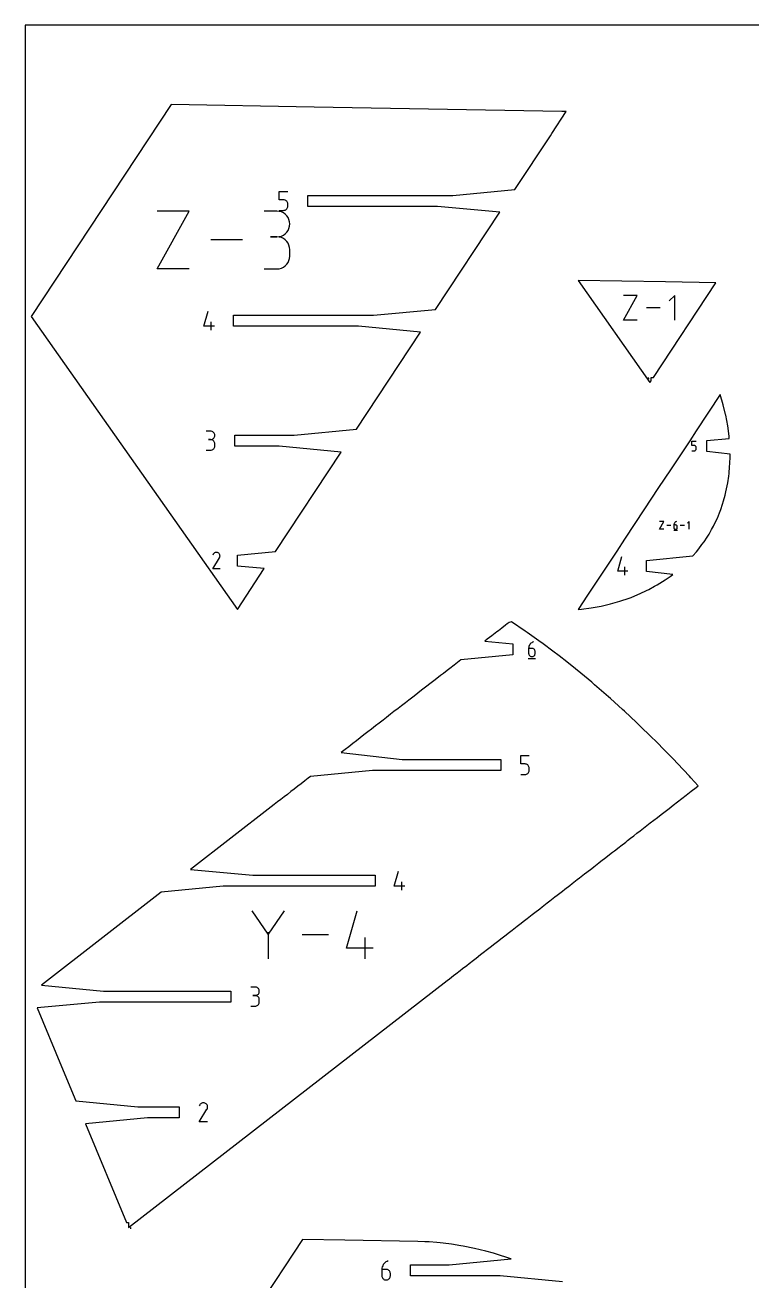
# Model space of a CAD drawing. Extents: x 0 to 38, y 0 to 26.
# Drawn here: x 0 to 7.63, y 12.81 to 26 of the extents above; entities that cross this region are included whole.
import ezdxf

# ---------------------------------------------------------------- set-up
doc = ezdxf.new("R2010")
doc.units = 0

msp = doc.modelspace()

# ---------------------------------------------------------------- linework, layer by layer
at = {"layer": 'annotation', "color": 1}
for p, q in [((2.668751, 24.164919), (2.668751, 24.253982)), ((2.668751, 24.253982), (2.757576, 24.253982)), ((2.713163, 24.164919), (2.668751, 24.164919)), ((2.721138, 24.164206), (2.713163, 24.164919)), ((2.728647, 24.162151), (2.721138, 24.164206)), ((2.735564, 24.158876), (2.728647, 24.162151)), ((2.741764, 24.154506), (2.735564, 24.158876)), ((2.74712, 24.149165), (2.741764, 24.154506)), ((2.751505, 24.142977), (2.74712, 24.149165)), ((2.754793, 24.136065), (2.751505, 24.142977)), ((1.384946, 23.439599), (1.721948, 24.046538)), ((1.721948, 24.046538), (1.384946, 24.046538)), ((2.643794, 24.045833), (2.509016, 24.045833)), ((2.668034, 24.043658), (2.643794, 24.045833)), ((2.690843, 24.037387), (2.668034, 24.043658)), ((2.668751, 24.053982), (2.713163, 24.053982)), ((2.711842, 24.027409), (2.690843, 24.037387)), ((2.730651, 24.014106), (2.711842, 24.027409)), ((2.713163, 24.053982), (2.721134, 24.054699)), ((2.713163, 24.053982), (2.713163, 24.053982)), ((2.721134, 24.054699), (2.728642, 24.056765)), ((2.728642, 24.056765), (2.735559, 24.060055)), ((2.746891, 23.997867), (2.730651, 24.014106)), ((2.735559, 24.060055), (2.741759, 24.064443)), ((2.741759, 24.064443), (2.747115, 24.069803)), ((2.747115, 24.069803), (2.751502, 24.076009)), ((2.751502, 24.076009), (2.754792, 24.082935)), ((2.754792, 24.082935), (2.756859, 24.090456)), ((2.756859, 24.128555), (2.754793, 24.136065)), ((2.757576, 24.12057), (2.756859, 24.128555)), ((2.756859, 24.090456), (2.757576, 24.098445)), ((2.757576, 24.098445), (2.757576, 24.12057)), ((2.757576, 24.12057), (2.757576, 24.12057)), ((2.760182, 23.979075), (2.746891, 23.997867)), ((2.770146, 23.958118), (2.760182, 23.979075)), ((2.776402, 23.935379), (2.770146, 23.958118)), ((2.770146, 23.864172), (2.776402, 23.886999)), ((2.778572, 23.911246), (2.776402, 23.935379)), ((2.776402, 23.886999), (2.778572, 23.911246)), ((2.778572, 23.911246), (2.778572, 23.911246)), ((2.281471, 23.743068), (1.949607, 23.743068)), ((2.643794, 23.776278), (2.57631, 23.776278)), ((2.57631, 23.776278), (2.643794, 23.776278)), ((2.643794, 23.776278), (2.668034, 23.778454)), ((2.668034, 23.774102), (2.643794, 23.776278)), ((2.643794, 23.776278), (2.643794, 23.776278)), ((2.668034, 23.778454), (2.690843, 23.784728)), ((2.690843, 23.767832), (2.668034, 23.774102)), ((2.690843, 23.784728), (2.711842, 23.794716)), ((2.711842, 23.757853), (2.690843, 23.767832)), ((2.711842, 23.794716), (2.730651, 23.808038)), ((2.730651, 23.744551), (2.711842, 23.757853)), ((2.730651, 23.808038), (2.746891, 23.824309)), ((2.746891, 23.728311), (2.730651, 23.744551)), ((2.746891, 23.824309), (2.760182, 23.843148)), ((2.760182, 23.843148), (2.770146, 23.864172)), ((2.760182, 23.709519), (2.746891, 23.728311)), ((2.770146, 23.688562), (2.760182, 23.709519)), ((2.776402, 23.665823), (2.770146, 23.688562)), ((2.778572, 23.64169), (2.776402, 23.665823)), ((2.778572, 23.574206), (2.778572, 23.64169)), ((2.778572, 23.64169), (2.778572, 23.64169)), ((2.730651, 23.471333), (2.746891, 23.487569)), ((2.746891, 23.487569), (2.760182, 23.506359)), ((2.760182, 23.506359), (2.770146, 23.527319)), ((2.770146, 23.527319), (2.776402, 23.550062)), ((2.776402, 23.550062), (2.778572, 23.574206)), ((1.721948, 23.439599), (1.384946, 23.439599)), ((2.509016, 23.439618), (2.643794, 23.439618)), ((2.643794, 23.439618), (2.668034, 23.441793)), ((2.643794, 23.439618), (2.643794, 23.439618)), ((2.668034, 23.441793), (2.690843, 23.44806)), ((2.690843, 23.44806), (2.711842, 23.458035)), ((2.711842, 23.458035), (2.730651, 23.471333)), ((6.281853, 22.900636), (6.426246, 23.160687)), ((6.426246, 23.160687), (6.281853, 23.160687)), ((6.821295, 23.160687), (6.763482, 23.102858)), ((6.821295, 22.900636), (6.821295, 23.160687)), ((1.875809, 22.838959), (1.920158, 22.994497)), ((6.66598, 23.030661), (6.523789, 23.030661)), ((1.986859, 22.838959), (1.875809, 22.838959)), ((1.953571, 22.794497), (1.953571, 22.883321)), ((6.426246, 22.900636), (6.281853, 22.900636)), ((6.540472, 22.285694), (6.544412, 22.299511)), ((6.550337, 22.285694), (6.540472, 22.285694)), ((6.54738, 22.281744), (6.54738, 22.289635)), ((1.94666, 21.734779), (1.902248, 21.734779)), ((1.94666, 21.645954), (1.924423, 21.645954)), ((1.924423, 21.645954), (1.94666, 21.645954)), ((1.954648, 21.734062), (1.94666, 21.734779)), ((1.94666, 21.645954), (1.954648, 21.646671)), ((1.954648, 21.645237), (1.94666, 21.645954)), ((1.94666, 21.645954), (1.94666, 21.645954)), ((1.962164, 21.731996), (1.954648, 21.734062)), ((1.954648, 21.646671), (1.962164, 21.648738)), ((1.962164, 21.643171), (1.954648, 21.645237)), ((1.969084, 21.728707), (1.962164, 21.731996)), ((1.962164, 21.648738), (1.969084, 21.65203)), ((1.969084, 21.639882), (1.962164, 21.643171)), ((1.975282, 21.724324), (1.969084, 21.728707)), ((1.969084, 21.65203), (1.975282, 21.65642)), ((1.975282, 21.635499), (1.969084, 21.639882)), ((1.980633, 21.718973), (1.975282, 21.724324)), ((1.975282, 21.65642), (1.980633, 21.661781)), ((1.980633, 21.630148), (1.975282, 21.635499)), ((1.985013, 21.71278), (1.980633, 21.718973)), ((1.980633, 21.661781), (1.985013, 21.667989)), ((1.988296, 21.705874), (1.985013, 21.71278)), ((1.985013, 21.667989), (1.988296, 21.674917)), ((1.990358, 21.698381), (1.988296, 21.705874)), ((1.988296, 21.674917), (1.990358, 21.682439)), ((1.991073, 21.690429), (1.990358, 21.698381)), ((1.990358, 21.682439), (1.991073, 21.690429)), ((1.991073, 21.690429), (1.991073, 21.690429)), ((1.902248, 21.535017), (1.94666, 21.535017)), ((1.94666, 21.535017), (1.954648, 21.535733)), ((1.94666, 21.535017), (1.94666, 21.535017)), ((1.954648, 21.535733), (1.962164, 21.537799)), ((1.962164, 21.537799), (1.969084, 21.541086)), ((1.969084, 21.541086), (1.975282, 21.545468)), ((1.975282, 21.545468), (1.980633, 21.550818)), ((1.985013, 21.623956), (1.980633, 21.630148)), ((1.980633, 21.550818), (1.985013, 21.55701)), ((1.988296, 21.617049), (1.985013, 21.623956)), ((1.985013, 21.55701), (1.988296, 21.563916)), ((1.990358, 21.609557), (1.988296, 21.617049)), ((1.988296, 21.563916), (1.990358, 21.571411)), ((1.991073, 21.601604), (1.990358, 21.609557)), ((1.990358, 21.571411), (1.991073, 21.579367)), ((1.991073, 21.579367), (1.991073, 21.601604)), ((1.991073, 21.601604), (1.991073, 21.601604)), ((6.999086, 21.585135), (6.999086, 21.631249)), ((6.999086, 21.631249), (7.045077, 21.631249)), ((7.022082, 21.585135), (6.999086, 21.585135)), ((6.999086, 21.527696), (7.022082, 21.527696)), ((7.026211, 21.584766), (7.022082, 21.585135)), ((7.022082, 21.527696), (7.026209, 21.528067)), ((7.022082, 21.527696), (7.022082, 21.527696)), ((7.026209, 21.528067), (7.030096, 21.529137)), ((7.030098, 21.583701), (7.026211, 21.584766)), ((7.030096, 21.529137), (7.033677, 21.53084)), ((7.03368, 21.582006), (7.030098, 21.583701)), ((7.033677, 21.53084), (7.036887, 21.533112)), ((7.03689, 21.579743), (7.03368, 21.582006)), ((7.036887, 21.533112), (7.039661, 21.535887)), ((7.039663, 21.576978), (7.03689, 21.579743)), ((7.039661, 21.535887), (7.041932, 21.5391)), ((7.041933, 21.573774), (7.039663, 21.576978)), ((7.041932, 21.5391), (7.043635, 21.542686)), ((7.043636, 21.570195), (7.041933, 21.573774)), ((7.043635, 21.542686), (7.044706, 21.54658)), ((7.044706, 21.566307), (7.043636, 21.570195)), ((7.045077, 21.562172), (7.044706, 21.566307)), ((7.044706, 21.54658), (7.045077, 21.550717)), ((7.045077, 21.550717), (7.045077, 21.562172)), ((7.045077, 21.562172), (7.045077, 21.562172)), ((6.66071, 20.704445), (6.705874, 20.785785)), ((6.705874, 20.785785), (6.66071, 20.785785)), ((6.780858, 20.745115), (6.736383, 20.745115)), ((6.811753, 20.755061), (6.811353, 20.749563)), ((6.811353, 20.749563), (6.811353, 20.722528)), ((6.829415, 20.749563), (6.811353, 20.749563)), ((6.811353, 20.722528), (6.811353, 20.722528)), ((6.811353, 20.722528), (6.811644, 20.719279)), ((6.811644, 20.719279), (6.812485, 20.71622)), ((6.81292, 20.760343), (6.811753, 20.755061)), ((6.812485, 20.71622), (6.813823, 20.713403)), ((6.814806, 20.765345), (6.81292, 20.760343)), ((6.813823, 20.713403), (6.815607, 20.710879)), ((6.817362, 20.769999), (6.814806, 20.765345)), ((6.815607, 20.710879), (6.817785, 20.7087)), ((6.820539, 20.774242), (6.817362, 20.769999)), ((6.817785, 20.7087), (6.820307, 20.706915)), ((6.824289, 20.778008), (6.820539, 20.774242)), ((6.828562, 20.78123), (6.824289, 20.778008)), ((6.83331, 20.783844), (6.828562, 20.78123)), ((6.832664, 20.749273), (6.829415, 20.749563)), ((6.835721, 20.748437), (6.832664, 20.749273)), ((6.838485, 20.785785), (6.83331, 20.783844)), ((6.838535, 20.747105), (6.835721, 20.748437)), ((6.838485, 20.785785), (6.838485, 20.785785)), ((6.841055, 20.745328), (6.838535, 20.747105)), ((6.838535, 20.706915), (6.841055, 20.7087)), ((6.843232, 20.743156), (6.841055, 20.745328)), ((6.841055, 20.7087), (6.843232, 20.710879)), ((6.845013, 20.740639), (6.843232, 20.743156)), ((6.843232, 20.710879), (6.845013, 20.713403)), ((6.846348, 20.737828), (6.845013, 20.740639)), ((6.845013, 20.713403), (6.846348, 20.71622)), ((6.847187, 20.734774), (6.846348, 20.737828)), ((6.846348, 20.71622), (6.847187, 20.719279)), ((6.847478, 20.731526), (6.847187, 20.734774)), ((6.847187, 20.719279), (6.847478, 20.722528)), ((6.847478, 20.722528), (6.847478, 20.731526)), ((6.847478, 20.731526), (6.847478, 20.731526)), ((6.922462, 20.745115), (6.877987, 20.745115)), ((6.971042, 20.785785), (6.952959, 20.767697)), ((6.971042, 20.704445), (6.971042, 20.785785)), ((6.705874, 20.704445), (6.66071, 20.704445)), ((6.809091, 20.694278), (6.84976, 20.694278)), ((6.820307, 20.706915), (6.82312, 20.705577)), ((6.82312, 20.705577), (6.826173, 20.704737)), ((6.826173, 20.704737), (6.829415, 20.704445)), ((6.829415, 20.704445), (6.832664, 20.704737)), ((6.829415, 20.704445), (6.829415, 20.704445)), ((6.832664, 20.704737), (6.835721, 20.705577)), ((6.835721, 20.705577), (6.838535, 20.706915)), ((1.978782, 20.448357), (1.974785, 20.442689)), ((1.983579, 20.453089), (1.978782, 20.448357)), ((1.989028, 20.456847), (1.983579, 20.453089)), ((1.994983, 20.459592), (1.989028, 20.456847)), ((2.0013, 20.461286), (1.994983, 20.459592)), ((2.007832, 20.461893), (2.0013, 20.461286)), ((2.014434, 20.461373), (2.007832, 20.461893)), ((2.020958, 20.45969), (2.014434, 20.461373)), ((2.02726, 20.456804), (2.020958, 20.45969)), ((2.032897, 20.452802), (2.02726, 20.456804)), ((2.02726, 20.456804), (2.02726, 20.456804)), ((2.03761, 20.447999), (2.032897, 20.452802)), ((2.041357, 20.442542), (2.03761, 20.447999)), ((1.969639, 20.289151), (2.040531, 20.403278)), ((1.974785, 20.442689), (1.969748, 20.433026)), ((2.040531, 20.403278), (2.040616, 20.403383)), ((2.040531, 20.403278), (2.040531, 20.403278)), ((2.040616, 20.403383), (2.040697, 20.403488)), ((2.040697, 20.403488), (2.040775, 20.403596)), ((2.040775, 20.403596), (2.040851, 20.403706)), ((2.040851, 20.403706), (2.040925, 20.40382)), ((2.040925, 20.40382), (2.040998, 20.403938)), ((2.040998, 20.403938), (2.04107, 20.404062)), ((2.04107, 20.404062), (2.041142, 20.404192)), ((2.041142, 20.404192), (2.041213, 20.404329)), ((2.041213, 20.404329), (2.044141, 20.410613)), ((2.041213, 20.404329), (2.041213, 20.404329)), ((2.044097, 20.43658), (2.041357, 20.442542)), ((2.045787, 20.430258), (2.044097, 20.43658)), ((2.044141, 20.410613), (2.045851, 20.417128)), ((2.046385, 20.423726), (2.045787, 20.430258)), ((2.045851, 20.417128), (2.046385, 20.423726)), ((6.221802, 20.266108), (6.264827, 20.416999)), ((2.046359, 20.289151), (1.969639, 20.289151)), ((6.329534, 20.266108), (6.221802, 20.266108)), ((6.297242, 20.222974), (6.297242, 20.309145)), ((5.33785, 19.52185), (5.327985, 19.518152)), ((5.33785, 19.52185), (5.33785, 19.52185)), ((5.286885, 19.463275), (5.286123, 19.452793)), ((5.286123, 19.452793), (5.286123, 19.40125)), ((5.320559, 19.452793), (5.286123, 19.452793)), ((5.286123, 19.40125), (5.286123, 19.40125)), ((5.286123, 19.40125), (5.286679, 19.395056)), ((5.286679, 19.395056), (5.288281, 19.389224)), ((5.289111, 19.473346), (5.286885, 19.463275)), ((5.288281, 19.389224), (5.290832, 19.383854)), ((5.292707, 19.482881), (5.289111, 19.473346)), ((5.29758, 19.491756), (5.292707, 19.482881)), ((5.303637, 19.499845), (5.29758, 19.491756)), ((5.310785, 19.507024), (5.303637, 19.499845)), ((5.318933, 19.513168), (5.310785, 19.507024)), ((5.327985, 19.518152), (5.318933, 19.513168)), ((5.326753, 19.45224), (5.320559, 19.452793)), ((5.33258, 19.450646), (5.326753, 19.45224)), ((5.337946, 19.448107), (5.33258, 19.450646)), ((5.342751, 19.444719), (5.337946, 19.448107)), ((5.346901, 19.440577), (5.342751, 19.444719)), ((5.350297, 19.435779), (5.346901, 19.440577)), ((5.352843, 19.43042), (5.350297, 19.435779)), ((5.350297, 19.383854), (5.352843, 19.389224)), ((5.354441, 19.424597), (5.352843, 19.43042)), ((5.352843, 19.389224), (5.354441, 19.395056)), ((5.354995, 19.418405), (5.354441, 19.424597)), ((5.354441, 19.395056), (5.354995, 19.40125)), ((5.354995, 19.40125), (5.354995, 19.418405)), ((5.354995, 19.418405), (5.354995, 19.418405)), ((5.28181, 19.347391), (5.359347, 19.347391)), ((5.290832, 19.383854), (5.294233, 19.379042)), ((5.294233, 19.379042), (5.298387, 19.374886)), ((5.298387, 19.374886), (5.303194, 19.371484)), ((5.303194, 19.371484), (5.308557, 19.368933)), ((5.308557, 19.368933), (5.314378, 19.367331)), ((5.314378, 19.367331), (5.320559, 19.366775)), ((5.320559, 19.366775), (5.326753, 19.367331)), ((5.320559, 19.366775), (5.320559, 19.366775)), ((5.326753, 19.367331), (5.33258, 19.368933)), ((5.33258, 19.368933), (5.337946, 19.371484)), ((5.337946, 19.371484), (5.342751, 19.374886)), ((5.342751, 19.374886), (5.346901, 19.379042)), ((5.346901, 19.379042), (5.350297, 19.383854)), ((5.203858, 18.239329), (5.203858, 18.328393)), ((5.203858, 18.328393), (5.292683, 18.328393)), ((5.248271, 18.239329), (5.203858, 18.239329)), ((5.256245, 18.238617), (5.248271, 18.239329)), ((5.263754, 18.236561), (5.256245, 18.238617)), ((5.270672, 18.233286), (5.263754, 18.236561)), ((5.276871, 18.228916), (5.270672, 18.233286)), ((5.282227, 18.223575), (5.276871, 18.228916)), ((5.286612, 18.217387), (5.282227, 18.223575)), ((5.289901, 18.210476), (5.286612, 18.217387)), ((5.291966, 18.202965), (5.289901, 18.210476)), ((5.292683, 18.19498), (5.291966, 18.202965)), ((5.203858, 18.128393), (5.248271, 18.128393)), ((5.248271, 18.128393), (5.256242, 18.129109)), ((5.248271, 18.128393), (5.248271, 18.128393)), ((5.256242, 18.129109), (5.263749, 18.131176)), ((5.263749, 18.131176), (5.270666, 18.134465)), ((5.270666, 18.134465), (5.276866, 18.138853)), ((5.276866, 18.138853), (5.282223, 18.144213)), ((5.282223, 18.144213), (5.286609, 18.150419)), ((5.286609, 18.150419), (5.289899, 18.157345)), ((5.289899, 18.157345), (5.291966, 18.164866)), ((5.291966, 18.164866), (5.292683, 18.172855)), ((5.292683, 18.172855), (5.292683, 18.19498)), ((5.292683, 18.19498), (5.292683, 18.19498)), ((3.876206, 16.956935), (3.920556, 17.112472)), ((3.987256, 16.956935), (3.876206, 16.956935)), ((3.953968, 16.912472), (3.953968, 17.001297)), ((2.550549, 16.453101), (2.382295, 16.69642)), ((2.718772, 16.69642), (2.550549, 16.453101)), ((3.372905, 16.304127), (3.484759, 16.696405)), ((2.550549, 16.472682), (2.550549, 16.191973)), ((3.183797, 16.444197), (2.907991, 16.444197)), ((3.569028, 16.191989), (3.569028, 16.416012)), ((3.652982, 16.304127), (3.372905, 16.304127)), ((2.414475, 15.89632), (2.370063, 15.89632)), ((2.422463, 15.895603), (2.414475, 15.89632)), ((2.429979, 15.893537), (2.422463, 15.895603)), ((2.436899, 15.890249), (2.429979, 15.893537)), ((2.443097, 15.885866), (2.436899, 15.890249)), ((2.448448, 15.880514), (2.443097, 15.885866)), ((2.452828, 15.874322), (2.448448, 15.880514)), ((2.448448, 15.823323), (2.452828, 15.829531)), ((2.456111, 15.867416), (2.452828, 15.874322)), ((2.452828, 15.829531), (2.456111, 15.836459)), ((2.458173, 15.859923), (2.456111, 15.867416)), ((2.456111, 15.836459), (2.458173, 15.843981)), ((2.458888, 15.851971), (2.458173, 15.859923)), ((2.458173, 15.843981), (2.458888, 15.851971)), ((2.458888, 15.851971), (2.458888, 15.851971)), ((2.370063, 15.696559), (2.414475, 15.696559)), ((2.414475, 15.807496), (2.392238, 15.807496)), ((2.392238, 15.807496), (2.414475, 15.807496)), ((2.414475, 15.807496), (2.422463, 15.808213)), ((2.422463, 15.806779), (2.414475, 15.807496)), ((2.414475, 15.807496), (2.414475, 15.807496)), ((2.414475, 15.696559), (2.422463, 15.697275)), ((2.414475, 15.696559), (2.414475, 15.696559)), ((2.422463, 15.808213), (2.429979, 15.81028)), ((2.429979, 15.804712), (2.422463, 15.806779)), ((2.422463, 15.697275), (2.429979, 15.69934)), ((2.429979, 15.81028), (2.436899, 15.813572)), ((2.436899, 15.801424), (2.429979, 15.804712)), ((2.429979, 15.69934), (2.436899, 15.702627)), ((2.436899, 15.813572), (2.443097, 15.817961)), ((2.443097, 15.797041), (2.436899, 15.801424)), ((2.436899, 15.702627), (2.443097, 15.707009)), ((2.443097, 15.817961), (2.448448, 15.823323)), ((2.448448, 15.791689), (2.443097, 15.797041)), ((2.443097, 15.707009), (2.448448, 15.71236)), ((2.452828, 15.785497), (2.448448, 15.791689)), ((2.448448, 15.71236), (2.452828, 15.718551)), ((2.456111, 15.778591), (2.452828, 15.785497)), ((2.452828, 15.718551), (2.456111, 15.725458)), ((2.458173, 15.771098), (2.456111, 15.778591)), ((2.456111, 15.725458), (2.458173, 15.732952)), ((2.458888, 15.763146), (2.458173, 15.771098)), ((2.458173, 15.732952), (2.458888, 15.740908)), ((2.458888, 15.740908), (2.458888, 15.763146)), ((2.458888, 15.763146), (2.458888, 15.763146)), ((1.832949, 14.658393), (1.827117, 14.647205)), ((1.837577, 14.664956), (1.832949, 14.658393)), ((1.84313, 14.670435), (1.837577, 14.664956)), ((1.849439, 14.674785), (1.84313, 14.670435)), ((1.856335, 14.677963), (1.849439, 14.674785)), ((1.863648, 14.679925), (1.856335, 14.677963)), ((1.871211, 14.680627), (1.863648, 14.679925)), ((1.878853, 14.680026), (1.871211, 14.680627)), ((1.886408, 14.678076), (1.878853, 14.680026)), ((1.893704, 14.674736), (1.886408, 14.678076)), ((1.90023, 14.670102), (1.893704, 14.674736)), ((1.893704, 14.674736), (1.893704, 14.674736)), ((1.905687, 14.664541), (1.90023, 14.670102)), ((1.910025, 14.658223), (1.905687, 14.664541)), ((1.913197, 14.65132), (1.910025, 14.658223)), ((1.915153, 14.644002), (1.913197, 14.65132)), ((1.915846, 14.636438), (1.915153, 14.644002)), ((1.826992, 14.480631), (1.909069, 14.612764)), ((1.909069, 14.612764), (1.909167, 14.612885)), ((1.909069, 14.612764), (1.909069, 14.612764)), ((1.909167, 14.612885), (1.909261, 14.613008)), ((1.909261, 14.613008), (1.909351, 14.613132)), ((1.909351, 14.613132), (1.909439, 14.61326)), ((1.909439, 14.61326), (1.909525, 14.613392)), ((1.909525, 14.613392), (1.909609, 14.613529)), ((1.909609, 14.613529), (1.909692, 14.613672)), ((1.909692, 14.613672), (1.909775, 14.613822)), ((1.909775, 14.613822), (1.909859, 14.613981)), ((1.909859, 14.613981), (1.913248, 14.621257)), ((1.909859, 14.613981), (1.909859, 14.613981)), ((1.913248, 14.621257), (1.915227, 14.6288)), ((1.915227, 14.6288), (1.915846, 14.636438)), ((1.915816, 14.480631), (1.826992, 14.480631)), ((1.108453, 13.371382), (1.105487, 13.368415)), ((1.108453, 13.358042), (1.108453, 13.371382)), ((3.746653, 12.944534), (3.74567, 12.931015)), ((3.74567, 12.931015), (3.74567, 12.864541)), ((3.790082, 12.931015), (3.74567, 12.931015)), ((3.749523, 12.957522), (3.746653, 12.944534)), ((3.754161, 12.96982), (3.749523, 12.957522)), ((3.760445, 12.981266), (3.754161, 12.96982)), ((3.768257, 12.991698), (3.760445, 12.981266)), ((3.777477, 13.000957), (3.768257, 12.991698)), ((3.787984, 13.008881), (3.777477, 13.000957)), ((3.799659, 13.015308), (3.787984, 13.008881)), ((3.79807, 12.930302), (3.790082, 12.931015)), ((3.805586, 12.928247), (3.79807, 12.930302)), ((3.812382, 13.020078), (3.799659, 13.015308)), ((3.812505, 12.924972), (3.805586, 12.928247)), ((3.812382, 13.020078), (3.812382, 13.020078)), ((3.74567, 12.864541), (3.74567, 12.864541)), ((3.74567, 12.864541), (3.746387, 12.856552)), ((3.746387, 12.856552), (3.748453, 12.849031)), ((3.748453, 12.849031), (3.751743, 12.842105)), ((3.751743, 12.842105), (3.75613, 12.835899)), ((3.75613, 12.835899), (3.761486, 12.830539)), ((3.761486, 12.830539), (3.767687, 12.826151)), ((3.767687, 12.826151), (3.774604, 12.822861)), ((3.774604, 12.822861), (3.782111, 12.820795)), ((3.782111, 12.820795), (3.790082, 12.820078)), ((3.790082, 12.820078), (3.79807, 12.820795)), ((3.790082, 12.820078), (3.790082, 12.820078)), ((3.79807, 12.820795), (3.805586, 12.822861)), ((3.805586, 12.822861), (3.812505, 12.826151)), ((3.818703, 12.920602), (3.812505, 12.924972)), ((3.812505, 12.826151), (3.818703, 12.830539)), ((3.824055, 12.915261), (3.818703, 12.920602)), ((3.818703, 12.830539), (3.824055, 12.835899)), ((3.828435, 12.909073), (3.824055, 12.915261)), ((3.824055, 12.835899), (3.828435, 12.842105)), ((3.831718, 12.902162), (3.828435, 12.909073)), ((3.828435, 12.842105), (3.831718, 12.849031)), ((3.833779, 12.894651), (3.831718, 12.902162)), ((3.831718, 12.849031), (3.833779, 12.856552)), ((3.834494, 12.886666), (3.833779, 12.894651)), ((3.833779, 12.856552), (3.834494, 12.864541)), ((3.834494, 12.864541), (3.834494, 12.886666)), ((3.834494, 12.886666), (3.834494, 12.886666))]:
    msp.add_line(p, q, dxfattribs=at)
at = {"layer": 'boundary', "color": 5}
for p, q in [((1.531881, 25.164832), (0.0625, 22.9399)), ((3.034824, 25.138938), (1.531881, 25.164832)), ((5.634712, 25.094087), (3.034824, 25.138938)), ((5.529139, 24.861205), (5.681739, 25.092273)), ((5.681739, 25.092273), (5.634712, 25.094087)), ((5.141327, 24.273982), (5.514347, 24.838808)), ((5.514347, 24.838808), (5.529139, 24.861205)), ((4.489099, 24.211482), (5.141327, 24.273982)), ((2.968188, 24.096482), (2.968188, 24.211482)), ((2.968188, 24.211482), (4.489099, 24.211482)), ((4.330599, 24.096482), (2.968188, 24.096482)), ((4.309543, 23.014497), (4.982827, 24.033982)), ((4.982827, 24.033982), (4.330599, 24.096482)), ((5.806739, 23.317862), (6.560433, 22.246837)), ((6.721797, 23.302096), (5.806739, 23.317862)), ((6.595772, 22.300346), (7.251318, 23.292973)), ((7.251318, 23.292973), (6.721797, 23.302096)), ((2.186359, 22.836997), (2.186359, 22.951997)), ((2.186359, 22.951997), (3.657315, 22.951997)), ((3.657315, 22.951997), (4.309543, 23.014497)), ((0.0625, 22.9399), (1.638083, 20.700943)), ((3.498815, 22.836997), (2.186359, 22.836997)), ((4.151043, 22.774497), (3.498815, 22.836997)), ((3.477758, 21.755011), (4.151043, 22.774497)), ((6.572615, 22.298127), (6.595772, 22.300346)), ((6.572615, 22.265283), (6.572615, 22.298127)), ((6.560433, 22.246837), (6.572615, 22.265283)), ((7.298748, 22.121837), (7.045113, 21.737784)), ((7.330283, 22.012872), (7.298748, 22.121837)), ((7.354639, 21.911786), (7.330283, 22.012872)), ((7.356585, 21.90153), (7.354639, 21.911786)), ((7.376773, 21.791059), (7.356585, 21.90153)), ((7.390852, 21.681726), (7.376773, 21.791059)), ((2.201686, 21.577511), (2.201686, 21.692511)), ((2.201686, 21.692511), (2.82553, 21.692511)), ((2.82553, 21.692511), (3.477758, 21.755011)), ((6.977082, 21.634771), (6.782096, 21.339524)), ((7.045113, 21.737784), (6.977082, 21.634771)), ((7.156536, 21.636972), (7.392739, 21.659606)), ((7.156536, 21.521972), (7.156536, 21.636972)), ((7.392739, 21.659606), (7.390852, 21.681726)), ((2.66703, 21.577511), (2.201686, 21.577511)), ((2.630083, 20.471463), (3.319258, 21.515011)), ((3.319258, 21.515011), (2.66703, 21.577511)), ((7.401389, 21.493383), (7.156536, 21.521972)), ((7.396732, 21.363089), (7.399017, 21.391664)), ((7.399017, 21.391664), (7.400785, 21.467495)), ((7.400785, 21.467495), (7.401389, 21.493383)), ((6.782096, 21.339524), (6.6445, 21.131176)), ((7.377391, 21.193262), (7.38675, 21.2608)), ((7.38675, 21.2608), (7.391011, 21.29155)), ((7.391011, 21.29155), (7.396732, 21.363089)), ((6.6445, 21.131176), (6.50413, 20.918629)), ((7.358187, 21.097017), (7.370924, 21.160851)), ((7.370924, 21.160851), (7.377391, 21.193262)), ((7.322133, 20.968803), (7.333439, 21.003028)), ((7.333439, 21.003028), (7.349349, 21.063451)), ((7.349349, 21.063451), (7.358187, 21.097017)), ((6.50413, 20.918629), (6.293913, 20.600319)), ((7.267548, 20.82264), (7.289398, 20.877094)), ((7.289398, 20.877094), (7.303204, 20.911502)), ((7.303204, 20.911502), (7.322133, 20.968803)), ((7.207905, 20.703201), (7.226549, 20.736638)), ((7.226549, 20.736638), (7.251275, 20.788504)), ((7.251275, 20.788504), (7.267548, 20.82264)), ((1.638083, 20.700943), (2.228007, 19.862641)), ((6.293913, 20.600319), (6.211828, 20.476025)), ((7.128898, 20.573967), (7.159442, 20.621339)), ((7.159442, 20.621339), (7.180298, 20.653686)), ((7.180298, 20.653686), (7.207905, 20.703201)), ((2.228952, 20.433025), (2.630083, 20.471463)), ((6.211828, 20.476025), (5.926097, 20.043373)), ((7.010385, 20.424169), (7.047877, 20.468514)), ((7.047877, 20.468514), (7.072459, 20.497657)), ((7.072459, 20.497657), (7.106043, 20.543066)), ((7.106043, 20.543066), (7.128898, 20.573967)), ((2.228952, 20.318025), (2.228952, 20.433025)), ((2.510906, 20.291006), (2.228952, 20.318025)), ((6.523224, 20.377486), (7.010385, 20.424169)), ((6.523224, 20.262486), (6.523224, 20.377486)), ((2.228007, 19.862641), (2.510906, 20.291006)), ((6.798992, 20.229751), (6.523224, 20.262486)), ((6.71945, 20.172846), (6.771133, 20.209821)), ((6.771133, 20.209821), (6.798992, 20.229751)), ((6.456768, 20.028347), (6.52265, 20.059843)), ((6.52265, 20.059843), (6.548149, 20.072033)), ((6.548149, 20.072033), (6.608978, 20.105495)), ((6.608978, 20.105495), (6.635774, 20.120235)), ((6.635774, 20.120235), (6.691873, 20.155507)), ((6.691873, 20.155507), (6.71945, 20.172846)), ((5.905836, 20.012693), (5.806739, 19.862641)), ((5.926097, 20.043373), (5.905836, 20.012693)), ((6.046799, 19.898486), (6.147163, 19.92174)), ((6.147163, 19.92174), (6.245142, 19.949524)), ((6.245142, 19.949524), (6.340523, 19.98182)), ((6.340523, 19.98182), (6.361832, 19.989274)), ((6.361832, 19.989274), (6.433095, 20.018604)), ((6.433095, 20.018604), (6.456768, 20.028347)), ((5.806739, 19.862641), (5.839761, 19.865588)), ((5.839761, 19.865588), (5.94426, 19.879768)), ((5.94426, 19.879768), (6.046799, 19.898486)), ((5.004748, 19.667338), (4.985756, 19.652604)), ((5.044206, 19.697952), (5.004748, 19.667338)), ((5.061345, 19.711249), (5.044206, 19.697952)), ((5.080652, 19.726229), (5.061345, 19.711249)), ((5.105162, 19.731481), (5.080652, 19.726229)), ((5.248392, 19.635486), (5.105162, 19.731481)), ((4.852107, 19.548912), (4.827715, 19.529987)), ((4.827715, 19.529987), (5.121734, 19.501813)), ((4.900837, 19.586719), (4.852107, 19.548912)), ((4.951811, 19.626268), (4.900837, 19.586719)), ((4.968216, 19.638995), (4.951811, 19.626268)), ((4.985756, 19.652604), (4.968216, 19.638995)), ((5.270868, 19.620421), (5.248392, 19.635486)), ((5.393679, 19.533138), (5.270868, 19.620421)), ((5.438577, 19.501229), (5.393679, 19.533138)), ((5.121734, 19.501813), (5.121734, 19.386813)), ((5.539608, 19.425421), (5.438577, 19.501229)), ((5.607918, 19.374165), (5.539608, 19.425421)), ((4.50283, 19.277926), (4.45882, 19.243781)), ((4.55577, 19.318999), (4.50283, 19.277926)), ((4.57574, 19.334493), (4.55577, 19.318999)), ((5.121734, 19.386813), (4.57574, 19.334493)), ((5.685978, 19.312551), (5.607918, 19.374165)), ((5.778518, 19.239508), (5.685978, 19.312551)), ((4.321239, 19.137038), (4.291088, 19.113645)), ((4.361925, 19.168604), (4.321239, 19.137038)), ((4.390962, 19.191133), (4.361925, 19.168604)), ((4.430949, 19.222157), (4.390962, 19.191133)), ((4.45882, 19.243781), (4.430949, 19.222157)), ((5.832596, 19.194743), (5.778518, 19.239508)), ((5.949999, 19.097559), (5.832596, 19.194743)), ((4.144607, 18.999998), (4.102426, 18.967272)), ((4.176811, 19.024984), (4.144607, 18.999998)), ((4.218595, 19.057402), (4.176811, 19.024984)), ((4.249802, 19.081614), (4.218595, 19.057402)), ((4.291088, 19.113645), (4.249802, 19.081614)), ((5.979276, 19.072206), (5.949999, 19.097559)), ((6.125836, 18.945147), (5.979276, 19.072206)), ((3.99281, 18.882227), (3.950134, 18.849116)), ((4.026812, 18.908607), (3.99281, 18.882227)), ((4.06929, 18.941563), (4.026812, 18.908607)), ((4.102426, 18.967272), (4.06929, 18.941563)), ((6.147526, 18.92554), (6.125836, 18.945147)), ((6.271997, 18.813021), (6.147526, 18.92554)), ((3.837047, 18.761377), (3.794268, 18.728188)), ((3.872562, 18.788932), (3.837047, 18.761377)), ((3.915338, 18.82212), (3.872562, 18.788932)), ((3.950134, 18.849116), (3.915338, 18.82212)), ((6.294096, 18.793044), (6.271997, 18.813021)), ((6.417581, 18.676717), (6.294096, 18.793044)), ((3.636202, 18.605552), (3.598996, 18.576686)), ((3.678699, 18.638524), (3.636202, 18.605552)), ((3.715423, 18.667016), (3.678699, 18.638524)), ((3.758108, 18.700133), (3.715423, 18.667016)), ((3.794268, 18.728188), (3.758108, 18.700133)), ((6.465952, 18.631149), (6.417581, 18.676717)), ((6.56243, 18.536574), (6.465952, 18.631149)), ((3.477331, 18.482292), (3.439413, 18.452873)), ((3.519175, 18.514757), (3.477331, 18.482292)), ((3.55678, 18.543933), (3.519175, 18.514757)), ((3.598996, 18.576686), (3.55678, 18.543933)), ((6.637175, 18.463303), (6.56243, 18.536574)), ((3.359888, 18.391174), (3.319053, 18.359492)), ((3.319053, 18.359492), (3.956975, 18.285893)), ((3.39803, 18.420767), (3.359888, 18.391174)), ((3.439413, 18.452873), (3.39803, 18.420767)), ((6.70638, 18.39279), (6.637175, 18.463303)), ((6.807386, 18.289874), (6.70638, 18.39279)), ((3.956975, 18.285893), (4.993296, 18.285893)), ((4.993296, 18.285893), (4.993296, 18.170893)), ((6.84927, 18.245558), (6.807386, 18.289874)), ((6.976211, 18.111245), (6.84927, 18.245558)), ((2.97195, 18.090192), (2.935074, 18.061582)), ((2.995409, 18.108393), (2.97195, 18.090192)), ((3.647637, 18.170893), (2.995409, 18.108393)), ((4.993296, 18.170893), (3.647637, 18.170893)), ((6.990942, 18.09507), (6.976211, 18.111245)), ((7.06757, 18.010934), (6.990942, 18.09507)), ((2.789723, 17.948811), (2.753099, 17.920397)), ((2.824502, 17.975795), (2.789723, 17.948811)), ((2.861645, 18.004612), (2.824502, 17.975795)), ((2.897506, 18.032435), (2.861645, 18.004612)), ((2.935074, 18.061582), (2.897506, 18.032435)), ((6.941811, 17.913363), (6.991724, 17.952088)), ((6.991724, 17.952088), (7.043755, 17.992456)), ((7.043755, 17.992456), (7.06757, 18.010934)), ((2.615731, 17.81382), (2.584562, 17.789637)), ((2.651028, 17.841205), (2.615731, 17.81382)), ((2.683458, 17.866365), (2.651028, 17.841205)), ((2.719465, 17.894302), (2.683458, 17.866365)), ((2.753099, 17.920397), (2.719465, 17.894302)), ((6.803083, 17.805731), (6.847644, 17.840304)), ((6.847644, 17.840304), (6.893839, 17.876144)), ((6.893839, 17.876144), (6.941811, 17.913363)), ((2.584562, 17.789637), (1.737536, 17.132472)), ((6.600555, 17.648599), (6.638707, 17.6782)), ((6.638707, 17.6782), (6.67794, 17.708639)), ((6.67794, 17.708639), (6.718346, 17.739988)), ((6.718346, 17.739988), (6.760024, 17.772324)), ((6.760024, 17.772324), (6.803083, 17.805731)), ((6.457155, 17.537343), (6.491768, 17.564197)), ((6.491768, 17.564197), (6.52716, 17.591656)), ((6.52716, 17.591656), (6.563398, 17.619772)), ((6.563398, 17.619772), (6.600555, 17.648599)), ((6.255442, 17.380844), (6.305081, 17.419356)), ((6.305081, 17.419356), (6.325303, 17.435045)), ((6.325303, 17.435045), (6.357385, 17.459936)), ((6.357385, 17.459936), (6.39002, 17.485256)), ((6.39002, 17.485256), (6.423258, 17.511044)), ((6.423258, 17.511044), (6.457155, 17.537343)), ((6.116235, 17.27284), (6.167499, 17.312613)), ((6.167499, 17.312613), (6.186715, 17.327522)), ((6.186715, 17.327522), (6.237223, 17.366708)), ((6.237223, 17.366708), (6.255442, 17.380844)), ((5.948687, 17.142848), (5.97063, 17.159872)), ((5.97063, 17.159872), (6.023072, 17.200559)), ((6.023072, 17.200559), (6.044154, 17.216916)), ((6.044154, 17.216916), (6.096063, 17.25719)), ((6.096063, 17.25719), (6.116235, 17.27284)), ((1.737536, 17.132472), (2.389764, 17.069972)), ((2.389764, 17.069972), (3.676756, 17.069972)), ((3.676756, 17.069972), (3.676756, 16.954972)), ((5.743012, 16.983275), (5.796395, 17.024692)), ((5.796395, 17.024692), (5.819894, 17.042924)), ((5.819894, 17.042924), (5.873072, 17.084182)), ((5.873072, 17.084182), (5.895822, 17.101833)), ((5.895822, 17.101833), (5.948687, 17.142848)), ((1.428198, 16.892472), (0.170326, 15.916552)), ((2.080426, 16.954972), (1.428198, 16.892472)), ((3.676756, 16.954972), (2.080426, 16.954972)), ((5.587058, 16.862278), (5.640529, 16.903763)), ((5.640529, 16.903763), (5.665343, 16.923016)), ((5.665343, 16.923016), (5.718823, 16.964508)), ((5.718823, 16.964508), (5.743012, 16.983275)), ((5.429324, 16.7399), (5.482463, 16.781128)), ((5.482463, 16.781128), (5.508327, 16.801195)), ((5.508327, 16.801195), (5.561684, 16.842592)), ((5.561684, 16.842592), (5.587058, 16.862278)), ((5.271191, 16.617212), (5.323592, 16.657868)), ((5.323592, 16.657868), (5.350221, 16.678528)), ((5.350221, 16.678528), (5.403041, 16.719508)), ((5.403041, 16.719508), (5.429324, 16.7399)), ((5.086835, 16.47418), (5.114045, 16.495291)), ((5.114045, 16.495291), (5.165314, 16.535068)), ((5.165314, 16.535068), (5.192408, 16.556089)), ((5.192408, 16.556089), (5.244291, 16.596342)), ((5.244291, 16.596342), (5.271191, 16.617212)), ((4.932062, 16.354099), (4.959267, 16.375206)), ((4.959267, 16.375206), (5.009027, 16.413813)), ((5.009027, 16.413813), (5.036275, 16.434953)), ((5.036275, 16.434953), (5.086835, 16.47418)), ((4.734504, 16.200824), (4.781335, 16.237158)), ((4.781335, 16.237158), (4.808216, 16.258013)), ((4.808216, 16.258013), (4.856108, 16.295171)), ((4.856108, 16.295171), (4.883191, 16.316183)), ((4.883191, 16.316183), (4.932062, 16.354099)), ((4.59152, 16.08989), (4.635983, 16.124387)), ((4.635983, 16.124387), (4.662219, 16.144742)), ((4.662219, 16.144742), (4.707906, 16.180188)), ((4.707906, 16.180188), (4.734504, 16.200824)), ((1.085297, 13.36998), (4.430823, 15.965213)), ((4.430823, 15.965213), (4.4555, 15.984359)), ((4.4555, 15.984359), (4.497289, 16.016781)), ((4.497289, 16.016781), (4.522563, 16.03639)), ((4.522563, 16.03639), (4.565726, 16.069878)), ((4.565726, 16.069878), (4.59152, 16.08989)), ((0.170326, 15.916552), (0.822554, 15.854052)), ((0.822554, 15.854052), (2.159501, 15.854052)), ((2.159501, 15.854052), (2.159501, 15.739052)), ((0.779654, 15.739052), (0.127426, 15.676552)), ((2.159501, 15.739052), (0.779654, 15.739052)), ((0.127426, 15.676552), (0.383187, 15.060674)), ((0.383187, 15.060674), (0.532705, 14.700632)), ((0.532705, 14.700632), (1.184933, 14.638132)), ((1.2846, 14.523132), (0.632372, 14.460632)), ((1.184933, 14.638132), (1.616429, 14.638132)), ((1.616429, 14.523132), (1.2846, 14.523132)), ((1.616429, 14.638132), (1.616429, 14.523132)), ((0.632372, 14.460632), (1.062707, 13.424377)), ((1.062707, 13.424377), (1.085297, 13.422212)), ((1.085297, 13.422212), (1.085297, 13.36998)), ((2.913651, 13.244683), (0.0625, 8.927477)), ((3.35755, 13.237035), (2.913651, 13.244683)), ((4.124645, 13.223818), (3.35755, 13.237035)), ((4.196781, 13.221035), (4.124645, 13.223818)), ((4.241223, 13.21932), (4.196781, 13.221035)), ((4.32141, 13.212859), (4.241223, 13.21932)), ((4.359019, 13.209828), (4.32141, 13.212859)), ((4.447508, 13.199049), (4.359019, 13.209828)), ((4.477771, 13.195363), (4.447508, 13.199049)), ((4.574751, 13.179607), (4.477771, 13.195363)), ((4.59722, 13.175956), (4.574751, 13.179607)), ((4.7171, 13.151651), (4.59722, 13.175956)), ((4.837148, 13.122501), (4.7171, 13.151651)), ((4.916943, 13.09993), (4.837148, 13.122501)), ((4.960016, 13.087628), (4.916943, 13.09993)), ((5.076689, 13.049934), (4.960016, 13.087628)), ((4.045107, 12.862578), (4.045107, 12.977578)), ((4.045107, 12.977578), (4.451565, 12.977578)), ((4.451565, 12.977578), (5.103793, 13.040078)), ((5.103793, 13.040078), (5.076689, 13.049934)), ((4.987962, 12.862578), (4.045107, 12.862578)), ((5.64019, 12.800078), (4.987962, 12.862578))]:
    msp.add_line(p, q, dxfattribs=at)
at = {"layer": 'frame', "color": 5}
for p, q in [((38, 26), (0, 26)), ((0, 26), (0, 0))]:
    msp.add_line(p, q, dxfattribs=at)

doc.saveas('drawing.dxf')
